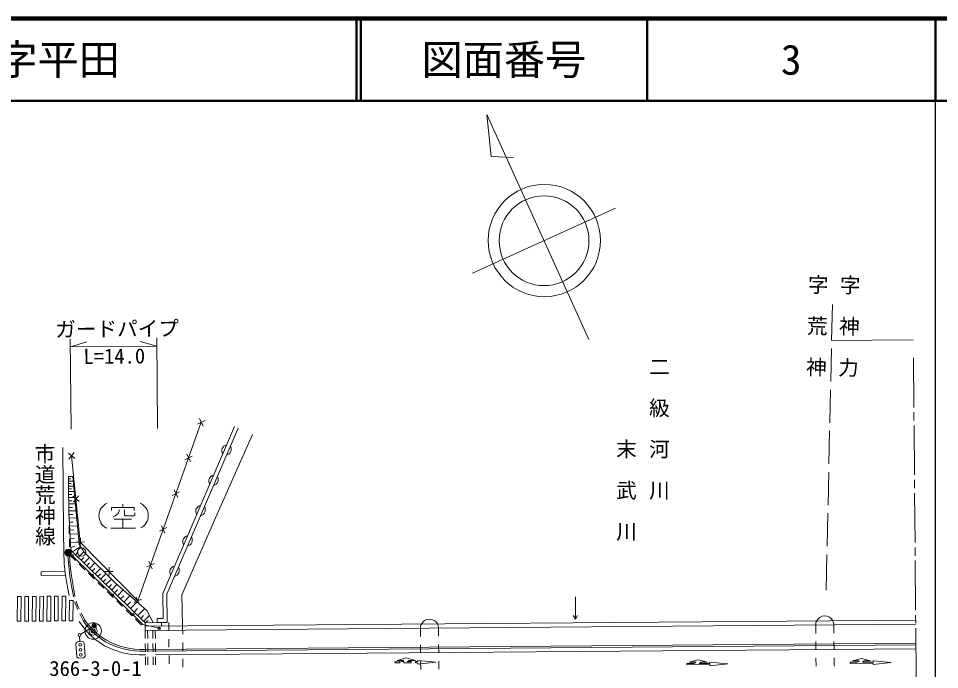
# Model space of a CAD drawing. Units: millimetres, scale not verified. Extents: x 40000 to 680000, y 20000 to 380000.
# Drawn here: x 467707 to 579500, y 300972 to 380000 of the extents above; entities that cross this region are included whole.
import ezdxf
from ezdxf.enums import TextEntityAlignment as Align

# ---------------------------------------------------------------- set-up
doc = ezdxf.new("R2010")
doc.units = ezdxf.units.MM
doc.header["$LTSCALE"] = 1000
doc.header["$PDMODE"] = 32
doc.header["$PDSIZE"] = 500
doc.linetypes.add('CHAIN', pattern=[18.5, 12, -1.5, 3.5, -1.5])
for name, color, linetype, lineweight in [('M-BGD', 7, 'Continuous', 13), ('M-BMK', 2, 'CHAIN', 13), ('M-BMK-ROW', 30, 'Continuous', 13), ('M-BMK-SRVR', 3, 'Continuous', 13), ('M-STR-HTXT', 7, 'Continuous', 13), ('M-STR-STR1', 1, 'Continuous', 13), ('M-STR-STRC', 7, 'Continuous', 13), ('M-TTL', 2, 'Continuous', 140), ('M-TTL-BAND', 7, 'Continuous', 25), ('M-TTL-LINE', 7, 'Continuous', 50)]:
    doc.layers.add(name, color=color, linetype=linetype, lineweight=lineweight)
doc.layers.add('M-BMK-HTXT', color=7, linetype='Continuous')
doc.layers.add('M-TTL-TXT', color=7, linetype='Continuous')
doc.styles.add('@ＭＳ ゴシック', font='')
doc.styles.add('ＭＳ ゴシック', font='')
doc.styles.get('@ＭＳ ゴシック').set_extended_font_data('@MS Gothic')
doc.styles.get('ＭＳ ゴシック').set_extended_font_data('MS Gothic')

msp = doc.modelspace()

# ---------------------------------------------------------------- linework, layer by layer
at = {"layer": 'M-BGD'}
for p, q in [((489450, 330769), (490354, 331198)), ((489687, 331435), (490117, 330532)), ((493916, 330470), (485226, 310216)), ((485727, 310116), (494375, 330273)), ((474544, 326596), (473769, 327228)), ((474473, 327299), (473841, 326524)), ((487909, 326435), (488812, 326864)), ((488146, 327101), (488575, 326198)), ((473788, 324398), (474295, 324401)), ((475070, 316205), (474294, 324409)), ((473789, 324120), (474068, 324121)), ((473790, 323841), (474347, 323844)), ((473792, 323536), (474097, 323538)), ((473793, 323333), (473844, 320056)), ((473794, 323231), (474404, 323241)), ((473799, 322900), (474131, 322905)), ((473805, 322569), (474467, 322579)), ((473810, 322209), (474170, 322215)), ((475076, 321367), (474301, 321999)), ((475004, 322071), (474373, 321296)), ((486368, 322101), (487271, 322531)), ((486605, 322768), (487034, 321864)), ((473816, 321850), (474535, 321861)), ((473822, 321460), (474212, 321466)), ((473828, 321070), (474609, 321082)), ((480374, 321050), (480374, 320660)), ((473835, 320646), (474258, 320653)), ((473842, 320223), (474689, 320236)), ((473844, 320056), (473860, 319056)), ((473857, 319776), (474303, 319797)), ((479018, 320291), (479018, 320660)), ((479018, 320660), (481737, 320660)), ((479799, 319900), (479445, 319628)), ((479983, 320372), (479799, 319900)), ((480573, 320372), (480573, 319694)), ((481737, 320660), (481737, 320276)), ((481826, 319709), (481826, 319982)), ((473878, 319330), (474770, 319371)), ((473899, 318861), (474368, 318883)), ((479445, 319628), (479217, 319525)), ((481428, 319215), (479320, 319215)), ((480374, 319215), (480374, 318154)), ((480573, 319694), (480661, 319613)), ((480661, 319613), (481723, 319613)), ((481723, 319613), (481826, 319709)), ((473869, 318456), (473884, 317456)), ((473921, 318392), (474859, 318436)), ((473944, 317900), (474436, 317923)), ((478930, 318154), (481922, 318154)), ((484827, 317768), (485730, 318197)), ((485064, 318434), (485493, 317531)), ((473893, 316856), (473908, 315856)), ((473967, 317407), (474952, 317453)), ((473990, 316890), (474508, 316913)), ((474014, 316372), (475049, 316420)), ((475720, 316449), (474720, 316460)), ((475226, 316954), (475214, 315955)), ((474042, 315767), (474572, 315942)), ((474265, 315261), (483083, 306644)), ((474282, 315244), (475247, 315918)), ((474976, 314566), (475654, 315260)), ((473915, 314903), (474630, 314204)), ((473917, 315256), (473923, 314889)), ((474629, 314905), (474968, 315252)), ((475316, 314234), (475649, 314574)), ((475656, 313901), (476321, 314582)), ((475060, 313785), (475775, 313086)), ((475994, 313571), (476325, 313909)), ((476332, 313240), (476993, 313916)), ((476668, 312912), (476996, 313248)), ((477004, 312584), (477661, 313256)), ((478714, 313385), (478702, 312385)), ((483285, 313434), (484189, 313863)), ((483522, 314100), (483952, 313197)), ((476204, 312667), (476919, 311968)), ((477338, 312258), (477664, 312592)), ((477672, 311932), (478324, 312599)), ((478003, 311608), (478327, 311939)), ((479208, 312879), (478208, 312890)), ((478335, 311284), (478983, 311947)), ((477348, 311549), (478064, 310850)), ((478672, 310954), (479002, 311291)), ((479009, 310624), (479669, 311299)), ((474374, 309885), (474570, 309928)), ((474397, 309785), (474374, 309885)), ((474580, 309881), (474570, 309928)), ((478493, 310430), (479208, 309731)), ((479369, 310273), (479721, 310633)), ((479729, 309921), (480433, 310641)), ((480113, 309546), (480488, 309930)), ((480497, 309171), (481248, 309939)), ((481981, 309766), (482410, 308863)), ((487633, 306263), (487545, 310042)), ((474581, 309030), (474532, 309200)), ((474783, 308528), (474581, 309030)), ((474770, 309095), (474713, 309295)), ((474968, 308605), (474770, 309095)), ((475073, 308364), (474968, 308605)), ((479637, 309312), (480352, 308613)), ((480907, 308770), (481308, 309180)), ((481317, 308370), (482118, 309189)), ((481744, 309100), (482647, 309529)), ((474896, 308270), (474783, 308528)), ((475624, 306846), (475155, 307729)), ((475800, 306940), (475331, 307823)), ((480781, 308194), (481497, 307495)), ((481750, 307947), (482173, 308380)), ((482183, 307524), (483029, 308389)), ((482543, 307171), (482896, 307532)), ((482904, 306819), (483609, 307540)), ((535298, 307092), (535554, 307528)), ((481926, 307076), (482641, 306377)), ((483083, 306657), (483456, 306917)), ((485055, 306686), (483083, 306657)), ((483083, 306657), (483090, 305727)), ((483090, 305727), (576602, 306466)), ((484537, 307177), (484538, 306677)), ((485058, 306243), (485055, 306686)), ((485946, 306675), (485956, 305675)), ((564469, 306370), (564477, 305370)), ((566669, 306388), (566677, 305388)), ((483070, 305957), (483088, 305939)), ((483090, 305727), (483098, 304727)), ((483390, 305729), (483398, 304729)), ((484020, 305735), (484028, 304735)), ((484320, 305737), (484328, 304737)), ((487633, 306263), (487641, 305263)), ((516489, 305991), (516497, 304991)), ((518689, 306008), (518697, 305008)), ((483103, 304127), (483112, 303127)), ((483125, 303418), (576621, 304168)), ((483403, 304129), (483412, 303130)), ((484033, 304135), (484042, 303135)), ((484333, 304137), (484342, 303137)), ((485967, 304675), (485978, 303675)), ((487649, 304263), (487657, 303263)), ((564485, 304370), (564493, 303370)), ((566685, 304388), (566693, 303388)), ((483126, 303218), (576623, 303968)), ((516504, 303991), (516512, 302991)), ((518704, 304008), (518712, 303008)), ((483117, 302527), (483125, 301527)), ((483417, 302530), (483425, 301530)), ((484047, 302535), (484055, 301535)), ((484347, 302537), (484355, 301537)), ((485989, 302675), (486000, 301675)), ((487666, 302263), (487674, 301263)), ((516520, 301991), (516527, 300991)), ((518720, 302008), (518727, 301009)), ((564502, 302370), (564510, 301370)), ((566702, 302388), (566710, 301388))]:
    msp.add_line(p, q, dxfattribs=at)
for points in [[(474157, 326912), (475220, 316455), (482196, 309315), (489902, 330983)], [(487545, 310042), (491657, 319451), (496133, 329519)], [(474294, 324409), (473788, 324403), (473793, 323333)], [(473844, 320056), (474053, 315524), (474265, 315261)], [(475070, 316205), (475681, 315215), (479428, 311506), (482656, 308725), (483290, 308154), (484062, 306669)], [(474374, 309885), (474139, 311106), (473940, 312308), (473806, 313541), (473723, 314877), (473923, 314889)], [(474571, 309923), (474336, 311141), (474138, 312335), (474006, 313558), (473923, 314889)], [(485226, 310216), (485254, 307178), (484537, 307177)], [(484538, 306677), (485759, 306679), (485727, 310116)], [(535315, 309787), (535298, 307092), (535048, 307531)], [(483126, 303218), (482454, 303225), (481838, 303252), (481222, 303319), (480605, 303449), (480010, 303605), (479416, 303815), (478835, 304066), (478294, 304358), (477765, 304699), (477265, 305080), (476746, 305508), (476377, 305918), (475989, 306338), (475624, 306846), (475786, 306963)], [(483128, 303418), (482460, 303425), (481853, 303452), (481253, 303516), (480651, 303644), (480068, 303796), (479489, 304001), (478923, 304246), (478396, 304531), (477880, 304863), (477389, 305237), (476884, 305652), (476525, 306053), (476144, 306465), (475786, 306963)]]:
    msp.add_lwpolyline(points, dxfattribs=at)
msp.add_circle((475389, 315231), 500, dxfattribs=at)
for centre, radius, start, end in [((493139, 327518), 750, 103.64833, 209.90854), ((492792, 327724), 750, 283.64833, 29.90854), ((491561, 323842), 750, 103.64833, 209.90854), ((491215, 324048), 750, 283.64833, 29.90854), ((479133, 319633), 1659, 113.71495, 243.79432), ((481818, 319649), 1650, 295.17877, 65.65461), ((489984, 320166), 750, 103.64833, 209.90854), ((489637, 320372), 750, 283.64833, 29.90854), ((488407, 316490), 750, 103.64833, 209.90854), ((488060, 316696), 750, 283.64833, 29.90854), ((486830, 312814), 750, 103.64833, 209.90854), ((486483, 313020), 750, 283.64833, 29.90854), ((565568, 306379), 1100, 27.50731, 153.3986), ((517590, 306000), 1100, 153.43587, 180.46953), ((517590, 305999), 1100, 27.50731, 153.3986), ((517590, 306000), 1100, 0.46947, 27.47004), ((565569, 306379), 1100, 153.43587, 180.46953), ((565569, 306379), 1100, 0.46947, 27.47004)]:
    msp.add_arc(centre, radius, start, end, dxfattribs=at)
at = {"layer": 'M-BMK'}
for p, q in [((576380, 332793), (576330, 338793)), ((576393, 331193), (576385, 332193)), ((576449, 324593), (576399, 330593)), ((576462, 322993), (576454, 323993)), ((576518, 316393), (576468, 322393)), ((576531, 314793), (576523, 315793)), ((576587, 308194), (576537, 314194)), ((576600, 306594), (576592, 307594)), ((576656, 299994), (576606, 305994))]:
    msp.add_line(p, q, dxfattribs=at)
at = {"layer": 'M-BMK-ROW'}
for p, q in [((566491, 345278), (566397, 340934)), ((566375, 339935), (566289, 335936)), ((566267, 334936), (566181, 330937)), ((566159, 329937), (566072, 325938)), ((566051, 324938), (565964, 320939)), ((565943, 319939), (565856, 315940)), ((565834, 314941), (565740, 310597))]:
    msp.add_line(p, q, dxfattribs=at)
at = {"layer": 'M-BMK-SRVR'}
for p, q in [((524547, 368349), (525068, 363228)), ((536935, 341026), (524547, 368349)), ((525068, 363228), (527791, 363121)), ((522811, 349083), (540182, 356959))]:
    msp.add_line(p, q, dxfattribs=at)
for centre, radius in [((531531, 353037), 6812), ((531497, 353021), 5450), ((476782, 305655), 1000), ((476782, 305655), 500)]:
    msp.add_circle(centre, radius, dxfattribs=at)
msp.add_point((476782, 305655), dxfattribs=at)
at = {"layer": 'M-STR-HTXT'}
for p, q in [((474098, 330132), (474006, 341132)), ((484581, 330220), (484488, 341220)), ((566396, 340909), (576311, 340993)), ((474014, 340132), (476009, 340749)), ((474014, 340132), (484496, 340220)), ((484496, 340220), (482491, 340803)), ((476903, 306295), (475265, 305251))]:
    msp.add_line(p, q, dxfattribs=at)
for radius in [150, 120, 90, 60, 30, 20]:
    msp.add_circle((476903, 306295), radius, dxfattribs=at)
msp.add_point((476903, 306295), dxfattribs=at)
at = {"layer": 'M-STR-STR1'}
msp.add_line((483086, 306227), (576597, 306966), dxfattribs=at)
at = {"layer": 'M-STR-STRC'}
for p, q in [((476574, 312516), (474335, 314692)), ((473371, 312898), (470460, 312854)), ((479029, 310132), (476789, 312307)), ((481483, 307747), (479244, 309923)), ((482818, 306450), (481698, 307538)), ((484638, 306020), (482818, 306450)), ((474792, 302537), (474692, 304134)), ((474879, 304346), (475477, 304384)), ((475178, 304365), (475138, 304997)), ((475690, 304197), (475790, 302600)), ((576627, 303476), (484352, 302743)), ((475004, 302350), (475603, 302388)), ((513380, 301931), (513381, 301781)), ((515380, 301937), (514893, 301936)), ((515880, 302089), (515080, 302086)), ((516180, 301940), (515880, 301939)), ((515881, 301789), (515880, 301939)), ((516180, 302090), (516180, 301940)), ((551315, 301871), (550515, 301865)), ((551615, 301874), (551616, 301724)), ((569377, 301868), (568634, 301863)), ((568634, 301863), (568635, 301713)), ((571434, 301881), (570146, 301873)), ((571133, 302029), (570333, 302024)), ((571433, 302031), (571434, 301881)), ((516181, 301790), (515881, 301789)), ((516181, 301640), (516181, 301790)), ((549559, 301707), (548816, 301701)), ((548816, 301701), (548817, 301551)), ((551617, 301574), (548817, 301551)), ((551616, 301724), (550329, 301713)), ((551618, 301424), (551617, 301574)), ((571435, 301731), (568635, 301713)), ((571436, 301581), (571435, 301731))]:
    msp.add_line(p, q, dxfattribs=at)
for points in [[(473106, 327928), (473174, 317602), (473201, 315322), (473264, 313810), (473424, 312448), (473643, 310957), (473851, 309962)], [(473424, 312448), (470466, 312404), (470460, 312854)], [(475089, 306819), (475629, 306023), (476352, 305228), (477082, 304564), (478164, 303860), (479155, 303390), (480327, 303005), (481437, 302798), (482349, 302750), (483129, 302746)], [(515880, 302089), (514779, 302385), (513680, 302082), (514480, 302084)], [(514481, 301784), (514480, 301934), (514123, 301933)], [(514481, 301784), (515381, 301787), (515380, 301937), (514893, 301936)], [(516181, 301640), (518380, 301871), (516180, 302090)], [(551315, 301871), (550212, 302162), (549115, 301853), (549915, 301860)], [(551618, 301424), (553816, 301666), (551615, 301874)], [(571133, 302029), (570031, 302322), (568933, 302015), (569733, 302020)], [(571436, 301581), (573634, 301821), (571433, 302031)]]:
    msp.add_lwpolyline(points, dxfattribs=at)
for points in [[(467594, 309835), (467568, 306828), (468018, 306833), (468044, 309839)], [(468495, 309842), (468469, 306837), (468919, 306841), (468945, 309846)], [(469396, 309850), (469370, 306845), (469820, 306849), (469846, 309854)], [(470297, 309858), (470271, 306853), (470721, 306857), (470747, 309862)], [(471198, 309865), (471172, 306862), (471622, 306866), (471648, 309869)], [(472099, 309873), (472073, 306870), (472523, 306874), (472549, 309877)], [(473000, 309881), (472974, 306878), (473424, 306882), (473450, 309885)], [(473875, 306887), (474325, 306891), (474347, 309363), (473897, 309359)], [(513980, 301933), (513981, 301783), (513381, 301781), (513380, 301931)]]:
    msp.add_lwpolyline(points, close=True, dxfattribs=at)
for centre, radius in [((473755, 315161), 400), ((473755, 315161), 327), ((473755, 315161), 254), ((473755, 315161), 182), ((473755, 315161), 109), ((473755, 315161), 36.4), ((474227, 314797), 150), ((474227, 314797), 120), ((474227, 314797), 100), ((476682, 312412), 150), ((476682, 312412), 120), ((476682, 312412), 100), ((479136, 310027), 150), ((479136, 310027), 120), ((479136, 310027), 100), ((481591, 307643), 150), ((481591, 307643), 120), ((481591, 307643), 100), ((475128, 305164), 167), ((484784, 305986), 150), ((484784, 305986), 120), ((484784, 305986), 100), ((475203, 303966), 167), ((475241, 303367), 167), ((475278, 302768), 167)]:
    msp.add_circle(centre, radius, dxfattribs=at)
for centre, radius, start, end in [((474973, 304075), 288, 109.12109, 168.05807), ((475426, 304112), 277, 17.90312, 79.27605), ((475096, 302668), 331, 203.29356, 253.88561), ((475499, 302668), 299, 290.36866, 346.81051), ((514122, 302433), 500, 270.1734, 315.74641), ((514363, 302784), 1000, 301.96175, 315.74641), ((549555, 302207), 500, 270.46118, 316.03419), ((549795, 302559), 1000, 302.24953, 316.03419), ((569373, 302368), 500, 270.38171, 315.95473), ((569614, 302719), 1000, 302.17006, 315.95473), ((549795, 302559), 1000, 270.46118, 270.46121), ((569614, 302719), 1000, 270.38172, 270.38174)]:
    msp.add_arc(centre, radius, start, end, dxfattribs=at)
at = {"layer": 'M-TTL'}
msp.add_line((680000, 380000), (40000, 380000), dxfattribs=at)
at = {"layer": 'M-TTL-BAND'}
msp.add_line((579000, 20000), (579000, 370000), dxfattribs=at)
at = {"layer": 'M-TTL-LINE'}
for p, q in [((508747, 380000), (508747, 370000)), ((509247, 380000), (509247, 370000)), ((543997, 380000), (543997, 370000)), ((579000, 380000), (579000, 370000)), ((40000, 370000), (680000, 370000))]:
    msp.add_line(p, q, dxfattribs=at)

# ---------------------------------------------------------------- texts
at = {"layer": 'M-BGD', "style": 'ＭＳ ゴシック'}
for s, p in [('ガードパイプ', (472192, 340798)), ('L=14.0', (475615, 337515))]:
    msp.add_text(s, height=1833, rotation=0.482, dxfattribs=at).set_placement(p, align=Align.BOTTOM_LEFT)
msp.add_text('366-3-0-1', height=1833, dxfattribs=at).set_placement((471454, 299648), align=Align.BOTTOM_LEFT)
at = {"layer": 'M-BMK-HTXT', "style": '@ＭＳ ゴシック'}
for s, rotation, p in [('字\u3000荒\u3000神', 268.76, (563299, 348983)), ('字\u3000神\u3000力', 268.76, (567190, 348930)), ('二\u3000級\u3000河\u3000川', 270, (544000, 339000)), ('末\u3000武\u3000川', 270, (540000, 329000)), ('市道荒神線', 270.34, (469425, 328420))]:
    msp.add_text(s, height=1833, rotation=rotation, dxfattribs=at).set_placement(p, align=Align.BOTTOM_LEFT)
at = {"layer": 'M-TTL-TXT', "style": 'ＭＳ ゴシック'}
msp.add_text('周南市大字栗屋\u3000下松市大字平田', height=3666, dxfattribs=at).set_placement((405024, 375000), align=Align.MIDDLE_LEFT)
for s, p in [('図面番号', (526622, 375000)), ('3', (561497, 375000))]:
    msp.add_text(s, height=3666, dxfattribs=at).set_placement(p, align=Align.MIDDLE_CENTER)

doc.saveas('drawing.dxf')
